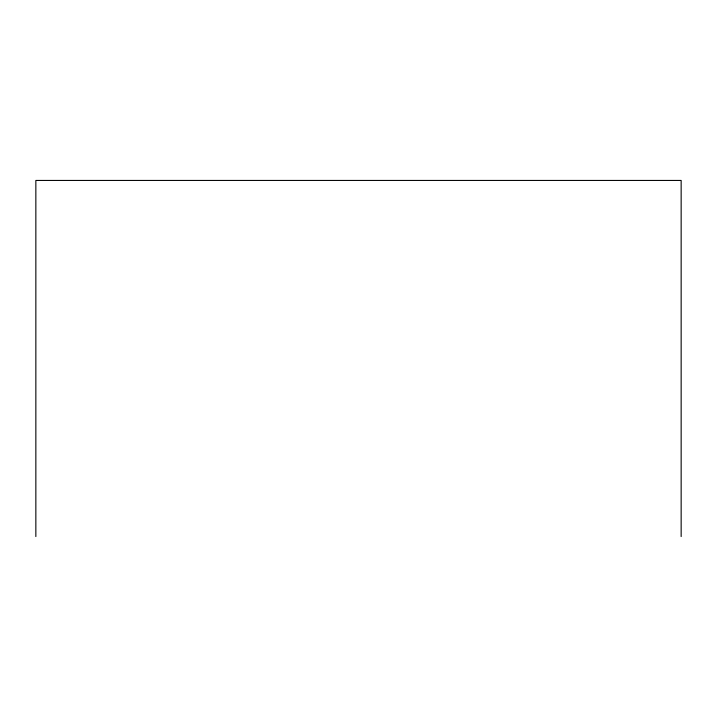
<?xml version="1.0" encoding="UTF-8"?>
<svg xmlns="http://www.w3.org/2000/svg" width="717" height="717" viewBox="0 0 717 717"><rect width="100%" height="100%" fill="white"/><g stroke="black" fill="none" stroke-linecap="round" stroke-linejoin="round"><path stroke-width="1.08" d="M681.15 536.558L681.15 180.442L35.85 180.442L35.85 536.558"/></g></svg>
